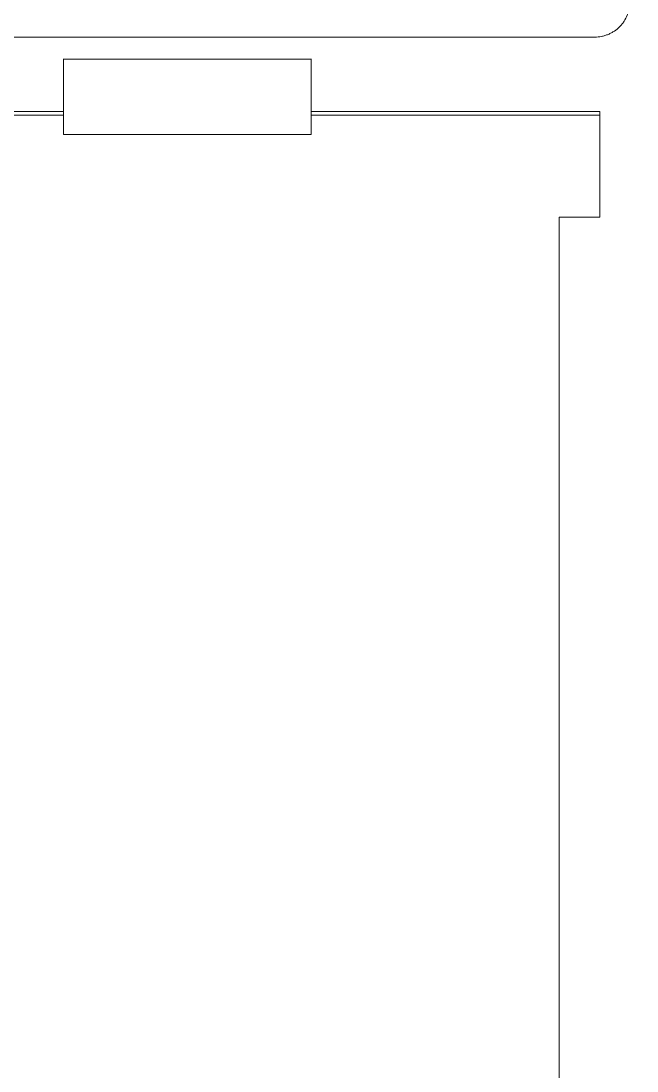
# Model space of a CAD drawing. Header units: millimetres. Extents: x 1359 to 3577, y 1336 to 3557.
# Drawn here: x 2918.47 to 2935.87, y 3288.49 to 3318.13 of the extents above; entities that cross this region are included whole.
import ezdxf

# ---------------------------------------------------------------- set-up
doc = ezdxf.new("R2010")
doc.units = ezdxf.units.MM
doc.set_wipeout_variables(frame=1)
doc.layers.add('000-PI-Oprema', color=30, linetype='Continuous', lineweight=5)

msp = doc.modelspace()

# ---------------------------------------------------------------- linework, layer by layer
for p, q in [((2956.571, 3315.201), (2756.571, 3315.201)), ((2956.571, 3313.805), (2756.571, 3313.805))]:
    msp.add_line(p, q)

# ---------------------------------------------------------------- next in the draw order: wipeouts: each hides what was drawn before it
msp.add_wipeout([(2905.871, 3330.076), (2940.571, 3330.076), (2940.571, 3183.076), (2905.771, 3183.088)])

# ---------------------------------------------------------------- next in the draw order: linework, layer by layer
at = {"layer": '000-PI-Oprema', "color": 0, "linetype": 'ByBlock', "lineweight": 0}
for p, q in [((2911.671, 3317.676), (2934.671, 3317.676)), ((2934.675, 3317.676), (2934.675, 3317.676)), ((2926.671, 3317.054), (2919.671, 3317.054)), ((2919.671, 3315.576), (2911.521, 3315.576)), ((2919.671, 3315.471), (2911.521, 3315.471)), ((2919.671, 3315.471), (2919.671, 3315.576)), ((2919.671, 3314.927), (2919.671, 3315.471)), ((2926.671, 3315.576), (2926.671, 3315.471)), ((2934.821, 3315.576), (2926.671, 3315.576)), ((2926.671, 3315.471), (2926.671, 3314.927)), ((2934.821, 3315.471), (2926.671, 3315.471)), ((2934.821, 3312.597), (2934.821, 3315.576)), ((2926.671, 3314.927), (2919.671, 3314.927)), ((2934.821, 3312.597), (2933.671, 3312.597))]:
    msp.add_line(p, q, dxfattribs=at)
for points, knots in [([(2935.671, 3318.676), (2935.671, 3318.611), (2935.665, 3318.546), (2935.646, 3318.451), (2935.638, 3318.42), (2935.619, 3318.357), (2935.608, 3318.326), (2935.571, 3318.236), (2935.54, 3318.178), (2935.487, 3318.097), (2935.468, 3318.07), (2935.426, 3318.019), (2935.404, 3317.995), (2935.336, 3317.926), (2935.286, 3317.884), (2935.204, 3317.83), (2935.176, 3317.813), (2935.118, 3317.782), (2935.059, 3317.754), (2934.998, 3317.731), (2934.951, 3317.717), (2934.935, 3317.712), (2934.903, 3317.704), (2934.887, 3317.7), (2934.807, 3317.684), (2934.741, 3317.677), (2934.675, 3317.676)], [0, 0, 0, 0, 0.125, 0.125, 0.1875, 0.1875, 0.25, 0.25, 0.375, 0.375, 0.4375, 0.4375, 0.5, 0.5, 0.625, 0.625, 0.6875, 0.6875, 0.75, 0.8125, 0.8125, 0.84375, 0.84375, 0.875, 0.875, 1, 1, 1, 1]), ([(2933.671, 3312.597), (2933.671, 3310.574), (2933.671, 3302.024), (2933.671, 3288.878), (2933.671, 3274.312), (2933.671, 3260.102), (2933.671, 3245.808), (2933.671, 3230.321), (2933.671, 3217.563), (2933.671, 3208.681), (2933.671, 3204.424), (2933.671, 3203.626)], [0, 0, 0, 0, 0.055935, 0.236292, 0.362833, 0.457376, 0.627551, 0.756032, 0.883059, 0.978086, 1, 1, 1, 1])]:
    msp.add_open_spline(points, degree=3, knots=knots, dxfattribs=at)
for points in [[(2934.671, 3317.676), (2934.673, 3317.676), (2934.674, 3317.676), (2934.675, 3317.676)], [(2919.671, 3317.06), (2919.671, 3316.566), (2919.671, 3316.071), (2919.671, 3315.576)], [(2926.671, 3315.576), (2926.671, 3316.071), (2926.671, 3316.566), (2926.671, 3317.06)]]:
    msp.add_open_spline(points, degree=3, dxfattribs=at)

doc.saveas('drawing.dxf')
